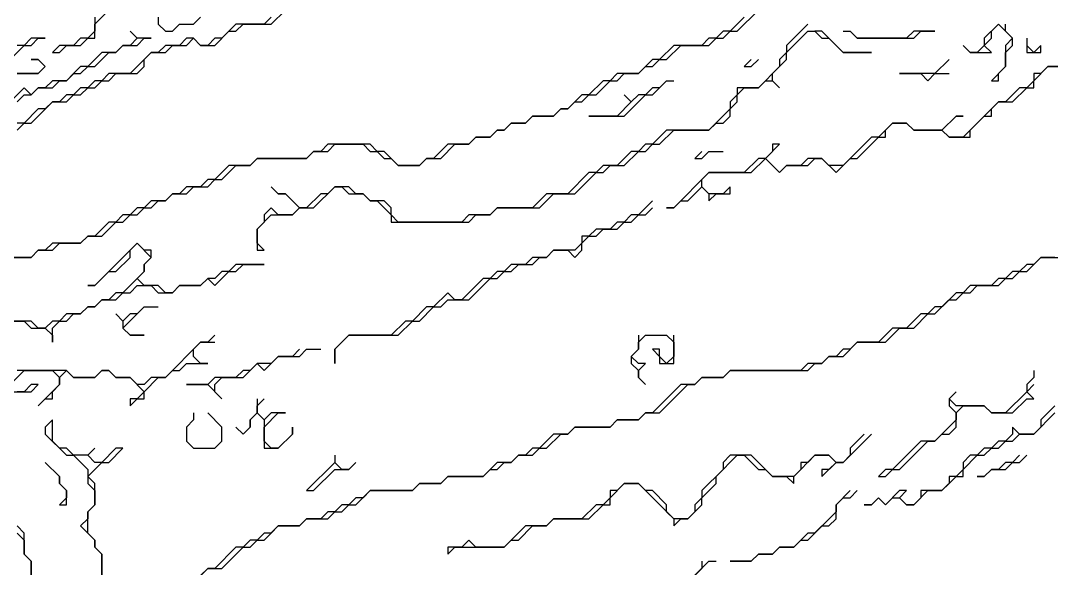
# Model space of a CAD drawing. Header units: metres. Extents: x 76363 to 76886, y 81203 to 81673.
# Drawn here: x 76492.8 to 76551.2, y 81247.4 to 81278.4 of the extents above; entities that cross this region are included whole.
import ezdxf

# ---------------------------------------------------------------- set-up
doc = ezdxf.new("R2010")
doc.units = ezdxf.units.M

msp = doc.modelspace()

# ---------------------------------------------------------------- linework, layer by layer
for points in [[(76492.2, 81265, 199.97), (76493.4, 81265, 200.02), (76493.8, 81265.4, 199.95), (76494.6, 81265.4, 199.95), (76495, 81265.8, 200.045), (76496.2, 81265.8, 199.88), (76496.6, 81266.2, 200.015), (76497.4, 81266.2, 200.05), (76498.2, 81267, 200.08), (76498.6, 81267, 200), (76499, 81267.4, 200.055), (76499.4, 81267.4, 200.055), (76499.8, 81267.8, 200.11), (76500.2, 81267.8, 200.03), (76500.6, 81268.2, 200.21), (76501, 81268.2, 200.2), (76501.4, 81268.6, 200.21), (76502.2, 81268.6, 200.217), (76502.6, 81269, 200.23), (76503.4, 81269, 200.19), (76503.8, 81269.4, 200.14), (76504.2, 81269.4, 200.09), (76505, 81270.2, 200.2), (76505.8, 81270.2, 200.12), (76506.2, 81270.6, 200.135), (76509, 81270.6, 200.12), (76509.4, 81271, 200.07), (76510.2, 81271, 200.14), (76510.6, 81271.4, 200.045), (76512.2, 81271.4, 200.08), (76512.6, 81271, 200.21), (76513, 81271, 200.13), (76513.4, 81270.6, 200.033), (76513.8, 81270.6, 199.96), (76514.2, 81270.2, 199.94), (76515.4, 81270.2, 199.93), (76515.8, 81270.6, 199.95), (76516.6, 81270.6, 200.03), (76517.4, 81271.4, 200.06), (76518.2, 81271.4, 199.9), (76518.6, 81271.8, 200), (76519.4, 81271.8, 199.955), (76519.8, 81272.2, 200.005), (76520.2, 81272.2, 200.005), (76520.6, 81272.6, 200.1), (76521.4, 81272.6, 200.09), (76521.8, 81273, 200.19), (76523, 81273, 200.03), (76523.4, 81273.4, 200.085), (76523.8, 81273.4, 200.085), (76524.2, 81273.8, 200.29), (76524.6, 81273.8, 200.21), (76525, 81274.2, 200.39), (76525.4, 81274.2, 200.31), (76526.2, 81275, 200.417), (76526.6, 81275, 200.34), (76527, 81275.4, 200.435), (76527.8, 81275.4, 200.425), (76528.2, 81275.8, 200.405), (76528.6, 81275.8, 200.44), (76529, 81276.2, 200.535), (76529.4, 81276.2, 200.61), (76530.2, 81277, 200.645), (76531.8, 81277, 200.71), (76532.2, 81277.4, 200.885), (76532.6, 81277.4, 200.845), (76533, 81277.8, 200.935), (76533.4, 81277.8, 200.97), (76534.6, 81279, 200.56)], [(76492.6, 81272.2, 200.26), (76493, 81272.6, 200.31), (76493.4, 81272.6, 200.27), (76494.6, 81273.8, 200.355), (76495.4, 81273.8, 200.32), (76495.8, 81274.2, 200.445), (76496.2, 81274.2, 200.405), (76496.6, 81274.6, 200.5), (76497, 81274.6, 200.38), (76497.4, 81275, 200.475), (76497.8, 81275, 200.395), (76498.2, 81275.4, 200.45), (76499.4, 81275.4, 200.335), (76499.8, 81275.8, 200.39), (76499.8, 81276.2, 200.44), (76500.2, 81276.6, 200.695), (76501, 81276.6, 200.42), (76501.4, 81277, 200.555), (76502.2, 81277, 200.36), (76502.6, 81277.4, 200.37), (76503, 81277, 200.35), (76503.8, 81277, 200.275), (76504.6, 81277.8, 200.38), (76505, 81277.8, 200.305), (76505.4, 81278.2, 200.44), (76507, 81278.2, 200.165), (76507.8, 81279, 200.35)], [(76497, 81278.6, 201.245), (76497, 81277.8, 200.965), (76496.6, 81277.4, 200.89), (76496.2, 81277.4, 201.01), (76495.8, 81277, 200.83), (76495, 81277, 200.915), (76494.6, 81276.6, 200.83), (76495, 81276.6, 200.78), (76495.4, 81277, 200.943), (76496.2, 81277, 200.92), (76496.6, 81277.4, 200.89), (76497, 81277.4, 200.85), (76497, 81278.2, 201.04), (76497.8, 81279, 201.38)], [(76533.8, 81278.6, 200.7), (76533, 81277.8, 200.935), (76532.6, 81277.8, 200.83), (76532.2, 81277.4, 200.885), (76531.8, 81277.4, 200.88), (76531.4, 81277, 200.69), (76529.8, 81277, 200.693), (76529, 81276.2, 200.535), (76528.6, 81276.2, 200.45), (76527.8, 81275.4, 200.425), (76526.6, 81275.4, 200.43), (76526.2, 81275, 200.417), (76525.8, 81275, 200.415), (76525, 81274.2, 200.39), (76524.6, 81274.2, 200.33), (76523.8, 81273.4, 200.085), (76523.4, 81273.4, 200.085), (76523, 81273, 200.03), (76521.8, 81273, 200.19), (76521.4, 81272.6, 200.09), (76520.6, 81272.6, 200.1), (76520.2, 81272.2, 200.005), (76519.8, 81272.2, 200.005), (76519.4, 81271.8, 199.955), (76518.6, 81271.8, 200), (76518.2, 81271.4, 199.9), (76517, 81271.4, 200.06), (76516.2, 81270.6, 199.95), (76515.8, 81270.6, 199.95), (76515.4, 81270.2, 199.93), (76514.2, 81270.2, 199.94), (76513.4, 81271, 200.13), (76513, 81271, 200.13), (76512.6, 81271.4, 200.11), (76510.2, 81271.4, 200.057), (76509.8, 81271, 200.105), (76509.4, 81271, 200.07), (76509, 81270.6, 200.12), (76506.2, 81270.6, 200.135), (76505.8, 81270.2, 200.12), (76504.6, 81270.2, 200.24), (76503.8, 81269.4, 200.14), (76503.4, 81269.4, 200.245), (76503, 81269, 200.23), (76502.2, 81269, 200.235), (76501.8, 81268.6, 200.21), (76501.4, 81268.6, 200.21), (76501, 81268.2, 200.2), (76500.2, 81268.2, 200.165), (76499.8, 81267.8, 200.11), (76499.4, 81267.8, 200.11), (76499, 81267.4, 200.055), (76498.6, 81267.4, 200.09), (76498.2, 81267, 200.08), (76497.8, 81267, 200.09), (76497, 81266.2, 200.05), (76496.6, 81266.2, 200.015), (76496.2, 81265.8, 199.88), (76494.6, 81265.8, 199.97), (76494.2, 81265.4, 199.95), (76493.8, 81265.4, 199.95), (76493.4, 81265, 200.02), (76491.8, 81265, 200.02)], [(76507, 81278.6, 200.34), (76506.6, 81278.2, 200.32), (76505, 81278.2, 200.475), (76504.2, 81277.4, 200.29), (76503.8, 81277.4, 200.37), (76503.4, 81277, 200.31), (76503, 81277, 200.35), (76502.6, 81277.4, 200.37), (76502.2, 81277.4, 200.45), (76501.8, 81277, 200.41), (76501, 81277, 200.51), (76500.6, 81276.6, 200.5), (76500.2, 81276.6, 200.695), (76499, 81275.4, 200.415), (76497.8, 81275.4, 200.53), (76497.4, 81275, 200.475), (76497, 81275, 200.475), (76496.6, 81274.6, 200.5), (76496.2, 81274.6, 200.58), (76495.8, 81274.2, 200.445), (76495.4, 81274.2, 200.457), (76495, 81273.8, 200.4), (76494.6, 81273.8, 200.355), (76494.2, 81273.4, 200.3), (76493.8, 81273.4, 200.3), (76493, 81272.6, 200.31), (76492.6, 81272.6, 200.35)], [(76500.6, 81278.6, 200.625), (76500.6, 81278.2, 200.64), (76501, 81277.8, 200.7), (76501.4, 81277.8, 200.7), (76501.8, 81278.2, 200.68), (76502.6, 81278.2, 200.64), (76503, 81278.6, 200.73)], [(76537.4, 81278.2, 197.914), (76536.2, 81277, 196.824), (76536.2, 81276.6, 196.315), (76535.8, 81276.2, 196.125), (76535.8, 81275.8, 195.607), (76534.6, 81274.6, 194.47), (76533.4, 81274.6, 194.946), (76533.4, 81274.2, 194.376), (76533, 81273.8, 194.211), (76533, 81273.4, 193.79), (76531.8, 81272.2, 193.147), (76529.4, 81272.2, 194.198), (76528.6, 81271.4, 193.69), (76528.2, 81271.4, 194.145), (76527.8, 81271, 193.789), (76527.4, 81271, 194.164), (76526.6, 81270.2, 193.754), (76525.8, 81270.2, 194.154), (76525.4, 81269.8, 193.939), (76525, 81269.8, 194.343), (76523.8, 81268.6, 193.475), (76522.6, 81268.6, 193.86), (76521.8, 81267.8, 193.48), (76519.8, 81267.8, 194.158), (76519.4, 81267.4, 193.793), (76518.2, 81267.4, 194.21), (76517.8, 81267, 193.783), (76514.2, 81267, 195.214), (76513.8, 81267.4, 195.812), (76513.8, 81267.8, 196.63), (76513.4, 81268.2, 197.054), (76512.6, 81268.2, 196.562), (76512.2, 81268.6, 197.25), (76511.8, 81268.6, 197.117), (76511.4, 81269, 197.78), (76510.6, 81269, 197.443), (76510.2, 81268.6, 197.124), (76509.8, 81268.6, 197.317), (76509, 81267.8, 196.79), (76508.6, 81267.8, 196.94), (76507.8, 81268.6, 198.13), (76507.4, 81268.6, 198.053), (76507, 81269, 198.76), (76507.4, 81268.6, 198.053), (76507.8, 81268.6, 198.13), (76508.6, 81267.8, 196.94), (76508.2, 81267.4, 196.553), (76507.4, 81267.4, 196.74), (76507, 81267.8, 197.148), (76506.6, 81267.4, 196.914), (76506.6, 81267, 196.415), (76506.2, 81266.6, 196.31), (76506.2, 81265.4, 195.39), (76506.6, 81265.4, 195.195), (76506.2, 81265.8, 195.732), (76506.2, 81266.6, 196.31), (76507, 81267.4, 196.673), (76508.2, 81267.4, 196.553), (76508.6, 81267.8, 196.94), (76509.4, 81267.8, 196.63), (76510.6, 81269, 197.443), (76511, 81269, 197.423), (76511.4, 81268.6, 197.036), (76512.2, 81268.6, 197.25), (76512.6, 81268.2, 196.562), (76513, 81268.2, 196.618), (76513.8, 81267.4, 195.812), (76513.8, 81267, 195.28), (76518.2, 81267, 193.707), (76518.6, 81267.4, 194.04), (76519.4, 81267.4, 193.793), (76519.8, 81267.8, 194.158), (76522.2, 81267.8, 193.14), (76523, 81268.6, 193.674), (76524.2, 81268.6, 193.324), (76525.4, 81269.8, 193.939), (76525.8, 81269.8, 193.582), (76526.2, 81270.2, 193.94), (76527, 81270.2, 193.384), (76527.8, 81271, 193.789), (76528.2, 81271, 193.452), (76528.6, 81271.4, 193.69), (76529, 81271.4, 193.363), (76529.8, 81272.2, 193.977), (76531.8, 81272.2, 193.147), (76532.2, 81272.6, 193.45), (76532.6, 81272.6, 193.14), (76533, 81273, 193.46), (76533, 81273.4, 193.79), (76533.4, 81273.8, 193.82), (76533.4, 81274.2, 194.376), (76533.8, 81274.6, 194.716), (76534.6, 81274.6, 194.47), (76535, 81275, 194.71), (76535.4, 81275, 194.806), (76535.8, 81274.6, 194.422), (76535.4, 81275, 194.806), (76535.4, 81275.4, 195.35), (76536.2, 81276.2, 195.825), (76536.2, 81276.6, 196.315), (76537.4, 81277.8, 197.203), (76537.8, 81277.8, 197.15), (76538.2, 81277.4, 196.843), (76538.6, 81277.4, 197.148), (76539.4, 81276.6, 196.587), (76541, 81276.6, 196.14), (76539.4, 81276.6, 196.587), (76538.2, 81277.8, 197.402), (76537.8, 81277.8, 197.15)], [(76548.2, 81278.2, 195.392), (76547.4, 81277.4, 195.14), (76547.4, 81277, 194.837), (76547, 81276.6, 194.513), (76546.6, 81276.6, 194.44), (76546.2, 81277, 194.76), (76546.6, 81276.6, 194.44), (76547.8, 81276.6, 194.705), (76547.4, 81277, 194.837), (76547.8, 81277.4, 195.06), (76547.8, 81277.8, 195.28), (76548.2, 81278.2, 195.392), (76549, 81277.4, 194.54), (76548.6, 81277, 194.76), (76548.6, 81275.8, 194.187), (76547.8, 81275, 193.632), (76548.2, 81275, 193.6), (76548.2, 81275.4, 193.96), (76548.6, 81275.8, 194.187), (76548.6, 81276.6, 194.63), (76549, 81277, 194.447), (76549, 81277.4, 194.54), (76548.6, 81277.8, 194.92), (76548.6, 81278.2, 195.155)], [(76499, 81277.8, 200.78), (76499.4, 81277.4, 200.955), (76499, 81277, 200.825), (76498.6, 81277, 200.825), (76498.2, 81276.6, 200.89), (76497.4, 81276.6, 200.82), (76496.6, 81275.8, 200.78), (76496.2, 81275.8, 200.75), (76495.4, 81275, 200.75), (76494.6, 81275, 200.6), (76494.2, 81274.6, 200.58), (76493.8, 81274.6, 200.51), (76493.4, 81274.2, 200.57), (76493, 81274.6, 200.63), (76491.4, 81273, 200.6)], [(76539.4, 81277.8, 198.005), (76539.8, 81277.8, 198.118), (76540.2, 81277.4, 197.72), (76543.4, 81277.4, 196.143), (76543.8, 81277.8, 196.263), (76544.6, 81277.8, 195.84), (76543.4, 81277.8, 196.457), (76543, 81277.4, 196.382), (76540.2, 81277.4, 197.72), (76539.8, 81277.8, 198.118)], [(76492.2, 81276.2, 201.062), (76493, 81277, 201.24), (76493.4, 81277, 201.035), (76493.8, 81277.4, 201.17), (76494.2, 81277.4, 201.09), (76493.4, 81277.4, 201.25), (76493, 81277, 201.24), (76492.6, 81277, 201.288)], [(76492.6, 81273.8, 200.63), (76493, 81274.2, 200.645), (76493.4, 81274.2, 200.57), (76493.8, 81274.6, 200.51), (76494.6, 81274.6, 200.665), (76495, 81275, 200.68), (76495.4, 81275, 200.75), (76495.8, 81275.4, 200.765), (76496.2, 81275.4, 200.765), (76496.6, 81275.8, 200.78), (76497, 81275.8, 200.78), (76497.8, 81276.6, 200.89), (76498.2, 81276.6, 200.89), (76498.6, 81277, 200.825), (76499.4, 81277, 200.98), (76499.8, 81277.4, 200.99), (76500.2, 81277.4, 200.91), (76499.4, 81277.4, 200.955)], [(76549.8, 81277.4, 193.907), (76549.8, 81276.6, 193.483), (76550.6, 81276.6, 192.965), (76550.6, 81277, 193.17), (76550.2, 81276.6, 193.177), (76549.8, 81277, 193.657)], [(76492.6, 81275.4, 200.77), (76493.8, 81275.4, 200.655), (76494.2, 81275.8, 200.71), (76493.8, 81276.2, 200.88), (76493.4, 81276.2, 200.885), (76493.8, 81276.2, 200.88), (76494.2, 81275.8, 200.71), (76493.8, 81275.4, 200.655), (76492.6, 81275.4, 200.77)], [(76534.2, 81276.2, 197.095), (76533.8, 81275.8, 196.623), (76534.2, 81275.8, 196.153), (76534.6, 81276.2, 196.837)], [(76545.4, 81276.2, 193.89), (76544.6, 81275.4, 193.293), (76542.6, 81275.4, 194.122), (76543.8, 81275.4, 193.678), (76544.2, 81275, 192.96), (76544.6, 81275.4, 193.293), (76545.4, 81275.4, 193.22)], [(76551.8, 81275.8, 191.63), (76551, 81275.8, 191.984), (76550.6, 81275.4, 191.813), (76550.2, 81275.4, 192.044), (76550.2, 81275, 191.79), (76549.8, 81274.6, 191.81), (76549.4, 81274.6, 192.097), (76548.6, 81273.8, 191.678), (76548.2, 81273.8, 191.938), (76546.2, 81271.8, 191.01), (76545.4, 81271.8, 191.01), (76545, 81272.2, 191.15), (76545.8, 81273, 191.61), (76546.2, 81273, 191.523), (76545.8, 81273, 191.61), (76545, 81272.2, 191.15), (76543.4, 81272.2, 190.96), (76543, 81272.6, 191.29), (76542.2, 81272.6, 191.52), (76541.4, 81271.8, 191.19), (76541, 81271.8, 191.378), (76539.4, 81270.2, 191.2), (76538.6, 81270.2, 191.22), (76538.2, 81270.6, 191.485), (76537.4, 81270.6, 191.605), (76537, 81270.2, 191.333), (76536.2, 81270.2, 191.36), (76535.8, 81269.8, 191.07), (76535, 81270.6, 191.38), (76535.8, 81271.4, 191.95), (76535.4, 81271.4, 191.99), (76535.4, 81271, 191.71), (76535, 81270.6, 191.38), (76534.6, 81270.6, 191.38), (76533.8, 81269.8, 191.067), (76531.8, 81269.8, 191.46), (76529.8, 81267.8, 190.893), (76529.4, 81267.8, 190.92), (76529.8, 81267.8, 190.893), (76530.2, 81268.2, 190.95), (76530.6, 81268.2, 190.83), (76531.4, 81269, 191.04), (76531.8, 81268.6, 190.92), (76531.8, 81268.2, 190.83), (76532.2, 81268.6, 190.84), (76533, 81268.6, 190.68), (76533, 81269, 190.777), (76532.6, 81268.6, 190.76), (76531.8, 81268.6, 190.92), (76531.4, 81269, 191.04), (76531.4, 81269.4, 191.265), (76531.8, 81269.8, 191.46), (76534.2, 81269.8, 191.047), (76535, 81270.6, 191.38), (76535.8, 81269.8, 191.07), (76536.2, 81270.2, 191.36), (76537.4, 81270.2, 191.395), (76537.8, 81270.6, 191.545), (76538.2, 81270.6, 191.485), (76539, 81269.8, 191.02), (76539.8, 81270.6, 191.21), (76540.2, 81270.6, 191.01), (76541.4, 81271.8, 191.19), (76541.8, 81271.8, 191.025), (76541.8, 81272.2, 191.28), (76542.2, 81272.6, 191.52), (76543, 81272.6, 191.29), (76543.4, 81272.2, 190.96), (76545, 81272.2, 191.15), (76545.4, 81271.8, 191.01), (76546.6, 81271.8, 190.933), (76546.6, 81272.2, 191.03), (76547.4, 81273, 191.29), (76547.8, 81273, 191.33), (76547.8, 81273.4, 191.54), (76548.2, 81273.8, 191.938), (76549, 81273.8, 191.44), (76549.8, 81274.6, 191.81), (76550.2, 81274.6, 191.62), (76550.2, 81275, 191.79), (76551, 81275.8, 191.984), (76552.2, 81275.8, 191.45)], [(76529.4, 81275, 199.6), (76529, 81274.6, 199.367), (76528.6, 81274.6, 199.392), (76528.2, 81274.2, 198.933), (76527.8, 81274.2, 199.226), (76527.4, 81273.8, 199.027), (76527, 81274.2, 199.61), (76527.4, 81273.8, 199.027), (76526.6, 81273, 198.5), (76525, 81273, 199.57), (76527, 81273, 198.428), (76528.2, 81274.2, 198.933), (76528.6, 81274.2, 198.867), (76529.4, 81275, 199.6), (76529.8, 81275, 199.333)], [(76531.4, 81271, 192.377), (76531, 81270.6, 192.28), (76531.4, 81270.6, 192.275), (76531.8, 81271, 192.33), (76532.6, 81271, 192.1)], [(76528.6, 81268.2, 191.278), (76527.8, 81267.4, 191.037), (76527.4, 81267.4, 191.11), (76527, 81267, 190.997), (76526.6, 81267, 191.147), (76526.2, 81266.6, 191), (76525.4, 81266.6, 191.053), (76525, 81266.2, 190.987), (76524.6, 81266.2, 191.145), (76524.6, 81265.8, 190.855), (76524.2, 81265.4, 190.88), (76523, 81265.4, 191.04), (76522.6, 81265, 190.87), (76521.8, 81265, 191.1), (76521.4, 81264.6, 190.96), (76520.6, 81264.6, 191.09), (76520.2, 81264.2, 191.016), (76519.8, 81264.2, 191.152), (76519.4, 81263.8, 190.9), (76519, 81263.8, 191.01), (76517.8, 81262.6, 190.645), (76517.4, 81262.6, 190.67), (76517, 81263, 190.98), (76516.2, 81262.2, 190.77), (76515.8, 81262.2, 190.925), (76515, 81261.4, 190.735), (76514.6, 81261.4, 190.87), (76513.8, 81260.6, 190.665), (76511.4, 81260.6, 191.065), (76510.6, 81259.8, 190.76), (76510.6, 81259, 190.57), (76510.6, 81259.8, 190.76), (76511.4, 81260.6, 191.065), (76514.2, 81260.6, 190.55), (76515, 81261.4, 190.735), (76515.4, 81261.4, 190.62), (76516.2, 81262.2, 190.77), (76516.6, 81262.2, 190.62), (76517, 81262.6, 190.7), (76518.2, 81262.6, 190.585), (76519.4, 81263.8, 190.9), (76519.8, 81263.8, 190.83), (76520.2, 81264.2, 191.016), (76520.6, 81264.2, 190.885), (76521, 81264.6, 191.09), (76521.8, 81264.6, 190.7), (76522.2, 81265, 190.905), (76522.6, 81265, 190.87), (76523, 81265.4, 191.04), (76523.8, 81265.4, 191), (76524.2, 81265, 190.663), (76524.6, 81265.4, 190.69), (76524.6, 81265.8, 190.855), (76525, 81266.2, 190.987), (76525.4, 81266.2, 190.835), (76525.8, 81266.6, 191), (76526.6, 81266.6, 190.873), (76527, 81267, 190.997), (76527.4, 81267, 190.86), (76527.8, 81267.4, 191.037), (76528.2, 81267.4, 190.875), (76528.6, 81267.8, 190.997)], [(76499.4, 81265.8, 198.89), (76497, 81263.4, 196.892), (76496.6, 81263.4, 197.02), (76497, 81263.4, 196.892), (76497.8, 81264.2, 197.74), (76498.2, 81264.2, 197.623), (76499, 81265, 198.318), (76499, 81265.4, 198.843), (76499.4, 81265.8, 198.89), (76500.2, 81265, 197.463), (76499.8, 81264.6, 197.235), (76499.8, 81264.2, 196.397), (76498.6, 81263, 195.463), (76498.2, 81263, 195.659), (76497.8, 81262.6, 195.277), (76497.4, 81262.6, 195.662), (76497, 81262.2, 195.085), (76496.6, 81262.2, 195.292), (76496.2, 81261.8, 194.91), (76495.4, 81261.8, 195.264), (76495, 81261.4, 194.962), (76494.6, 81261.4, 195.128), (76494.2, 81261, 194.762), (76493.8, 81261, 195.05), (76493.4, 81261.4, 195.56), (76491.8, 81261.4, 196.038)], [(76491.8, 81261.4, 196.038), (76493, 81261.4, 195.66), (76493.4, 81261, 195.01), (76494.2, 81261, 194.762), (76494.6, 81260.6, 194.185), (76494.6, 81260.2, 193.78), (76494.6, 81261, 194.578), (76495, 81261.4, 194.962), (76495.4, 81261.4, 194.71), (76495.8, 81261.8, 195.14), (76496.2, 81261.8, 194.91), (76496.6, 81262.2, 195.292), (76497, 81262.2, 195.085), (76497.4, 81262.6, 195.662), (76498.2, 81262.6, 195.05), (76498.6, 81263, 195.463), (76499, 81263, 195.182), (76499.4, 81263.4, 195.384), (76500.2, 81263.4, 195.267), (76500.6, 81263, 194.822), (76501.4, 81263, 194.583), (76501.8, 81263.4, 194.877), (76503, 81263.4, 194.497), (76503.4, 81263.8, 194.813), (76503.8, 81263.4, 193.99), (76504.6, 81264.2, 194.574), (76505, 81264.2, 194.382), (76505.4, 81264.6, 194.724), (76506.6, 81264.6, 194.548), (76505, 81264.6, 194.767), (76504.6, 81264.2, 194.574), (76504.2, 81264.2, 194.842), (76503.8, 81263.8, 194.627), (76503.4, 81263.8, 194.813), (76503, 81263.4, 194.497), (76501.8, 81263.4, 194.877), (76501.4, 81263, 194.583), (76501, 81263, 194.745), (76500.6, 81263.4, 195.34), (76499.8, 81263.4, 195.24), (76499.4, 81263.8, 195.924), (76499.8, 81264.2, 196.397), (76499.8, 81264.6, 197.235), (76500.2, 81265, 197.463), (76500.2, 81265.4, 197.842), (76499.8, 81265.4, 198.242)], [(76502.6, 81246.6, 190.2), (76503.4, 81247.4, 190.31), (76504.2, 81247.4, 190.357), (76505.4, 81248.6, 190.59), (76505.8, 81248.6, 190.705), (76506.2, 81249, 190.79), (76506.6, 81249, 190.95), (76507.4, 81249.8, 190.86), (76508.6, 81249.8, 190.87), (76509, 81250.2, 190.8), (76510.2, 81250.2, 190.685), (76510.6, 81250.6, 190.81), (76511, 81250.6, 190.86), (76511.4, 81251, 190.98), (76511.8, 81251, 190.975), (76512.6, 81251.8, 191.163), (76515, 81251.8, 190.925), (76515.4, 81252.2, 190.95), (76516.6, 81252.2, 191.01), (76517, 81252.6, 190.955), (76519, 81252.6, 191.025), (76519.4, 81253, 191.04), (76519.8, 81253, 191.04), (76520.2, 81253.4, 191.133), (76520.6, 81253.4, 191.175), (76521, 81253.8, 191.23), (76521.8, 81253.8, 191.17), (76522.2, 81254.2, 191.087), (76522.6, 81254.2, 191.09), (76523.4, 81255, 191), (76523.8, 81255, 190.965), (76524.2, 81255.4, 190.9), (76526.2, 81255.4, 190.9), (76526.6, 81255.8, 190.883), (76527.8, 81255.8, 190.91), (76528.2, 81256.2, 190.947), (76529, 81256.2, 190.92), (76530.6, 81257.8, 190.98), (76531, 81257.8, 190.945), (76531.4, 81258.2, 190.93), (76532.6, 81258.2, 191.07), (76533, 81258.6, 191.02), (76537.4, 81258.6, 191.177), (76537.8, 81259, 191.113), (76538.2, 81259, 191.01), (76538.6, 81259.4, 190.95), (76539.4, 81259.4, 190.95), (76540.2, 81260.2, 190.94), (76541.8, 81260.2, 190.98), (76542.6, 81261, 191.01), (76543.4, 81261, 190.93), (76544.2, 81261.8, 190.88), (76544.6, 81261.8, 190.88), (76545.4, 81262.6, 190.84), (76545.8, 81262.6, 190.875), (76546.2, 81263, 190.88), (76546.6, 81263, 190.85), (76547, 81263.4, 190.87), (76548.2, 81263.4, 190.79), (76548.6, 81263.8, 190.8), (76549, 81263.8, 190.803), (76549.4, 81264.2, 190.817), (76549.8, 81264.2, 190.82), (76550.6, 81265, 190.78), (76551.8, 81265, 190.69)], [(76551.4, 81265, 190.69), (76550.6, 81265, 190.78), (76550.2, 81264.6, 190.75), (76549.8, 81264.6, 190.83), (76549.4, 81264.2, 190.817), (76549, 81264.2, 190.82), (76548.6, 81263.8, 190.8), (76548.2, 81263.8, 190.88), (76547.8, 81263.4, 190.813), (76546.6, 81263.4, 190.87), (76546.2, 81263, 190.88), (76545.8, 81263, 190.855), (76545, 81262.2, 190.895), (76544.6, 81262.2, 190.843), (76544.2, 81261.8, 190.88), (76543.8, 81261.8, 190.89), (76543, 81261, 191.01), (76542.2, 81261, 190.94), (76541.4, 81260.2, 190.98), (76540.2, 81260.2, 190.94), (76539.8, 81259.8, 190.96), (76539.4, 81259.8, 190.97), (76539, 81259.4, 190.92), (76538.6, 81259.4, 190.95), (76538.2, 81259, 191.01), (76537.4, 81259, 191.205), (76537, 81258.6, 191.23), (76533, 81258.6, 191.02), (76532.6, 81258.2, 191.07), (76531.4, 81258.2, 190.93), (76531, 81257.8, 190.945), (76530.2, 81257.8, 190.91), (76528.6, 81256.2, 190.96), (76528.2, 81256.2, 190.947), (76527.8, 81255.8, 190.91), (76526.6, 81255.8, 190.883), (76526.2, 81255.4, 190.9), (76524.2, 81255.4, 190.9), (76523.8, 81255, 190.965), (76523, 81255, 191), (76522.2, 81254.2, 191.087), (76521.8, 81254.2, 191.125), (76521.4, 81253.8, 191.22), (76521, 81253.8, 191.23), (76520.6, 81253.4, 191.175), (76519.8, 81253.4, 191.06), (76519, 81252.6, 191.025), (76517, 81252.6, 190.955), (76516.6, 81252.2, 191.01), (76515.4, 81252.2, 190.95), (76515, 81251.8, 190.925), (76512.6, 81251.8, 191.163), (76512.2, 81251.4, 191.15), (76511.8, 81251.4, 191.07), (76511.4, 81251, 190.98), (76511, 81251, 190.903), (76510.6, 81250.6, 190.81), (76510.2, 81250.6, 190.74), (76509.8, 81250.2, 190.71), (76509, 81250.2, 190.8), (76508.6, 81249.8, 190.87), (76507.4, 81249.8, 190.86), (76507, 81249.4, 191.01), (76506.6, 81249.4, 190.885), (76506.2, 81249, 190.79), (76505.8, 81249, 190.68), (76505.4, 81248.6, 190.59), (76505, 81248.6, 190.59), (76503.8, 81247.4, 190.31), (76503.4, 81247.4, 190.31), (76503, 81247, 190.297)], [(76499.8, 81262.2, 194.465), (76499.4, 81261.8, 194.295), (76499, 81261.8, 194.357), (76498.6, 81261.4, 194.143), (76498.2, 81261.8, 194.38), (76498.6, 81261.4, 194.143), (76498.6, 81261, 193.937), (76499, 81260.6, 193.5), (76499.8, 81260.6, 193.15), (76499, 81260.6, 193.5), (76498.6, 81261, 193.937), (76499.8, 81262.2, 194.465), (76500.6, 81262.2, 194.247)], [(76492.2, 81257.8, 193.34), (76493, 81258.6, 193.32), (76494.6, 81258.6, 192.792), (76495, 81258.2, 192.31), (76495, 81257.8, 192.18), (76493.8, 81256.6, 192.3), (76494.2, 81257, 192.26), (76494.6, 81257, 191.99), (76494.6, 81257.4, 192.187), (76495, 81257.8, 192.18), (76495, 81258.2, 192.31), (76495.4, 81258.6, 192.547), (76495.8, 81258.2, 192.17), (76497, 81258.2, 191.98), (76497.4, 81258.6, 192.29), (76497.8, 81258.6, 192.13), (76498.2, 81258.2, 191.705), (76499, 81258.2, 191.57), (76499.8, 81257.4, 190.923), (76499.4, 81257, 190.905), (76499, 81257, 191.06), (76499, 81256.6, 190.937), (76499.4, 81257, 190.905), (76499.8, 81257, 190.75), (76499.8, 81257.4, 190.923), (76500.6, 81258.2, 191.1), (76501, 81258.2, 190.977), (76501.4, 81258.6, 191.24), (76501.8, 81258.6, 191.093), (76502.2, 81259, 191.25), (76503.4, 81259, 191.205), (76503, 81259, 191.24), (76502.6, 81259.4, 191.46), (76502.6, 81259.8, 191.74), (76503, 81260.2, 192.003), (76503.8, 81260.2, 191.835)], [(76503.8, 81260.6, 192.14), (76503.4, 81260.2, 191.95), (76503, 81260.2, 192.003), (76501, 81258.2, 190.977), (76500.2, 81258.2, 191.18), (76499.8, 81257.8, 191.143), (76499.4, 81257.8, 191.193), (76499, 81258.2, 191.57), (76498.2, 81258.2, 191.705), (76497.8, 81258.6, 192.13), (76497.4, 81258.6, 192.29), (76497, 81258.2, 191.98), (76495.8, 81258.2, 192.17), (76495.4, 81258.6, 192.547), (76492.6, 81258.6, 193.488)], [(76527.8, 81260.6, 190.735), (76527.8, 81259.8, 190.78), (76527.4, 81259.4, 190.8), (76527.4, 81259, 190.82), (76527.8, 81258.6, 190.95), (76527.8, 81258.2, 190.895), (76528.2, 81257.8, 190.915), (76527.8, 81258.2, 190.895), (76527.8, 81258.6, 190.95), (76528.2, 81259, 191.147), (76527.8, 81259, 190.89), (76527.4, 81259.4, 190.8), (76527.8, 81259.8, 190.78), (76527.8, 81260.2, 190.79), (76528.2, 81260.6, 190.735), (76529.4, 81260.6, 190.73), (76529.8, 81260.2, 190.72), (76529.8, 81259.4, 190.9), (76529.4, 81259, 191.045), (76529, 81259.4, 191.21), (76529, 81259.8, 191), (76528.6, 81259.8, 191), (76529, 81259.4, 191.21), (76529, 81259, 191.155), (76529.8, 81259, 190.81), (76529.8, 81260.6, 190.73)], [(76508.6, 81259.8, 190.973), (76508.2, 81259.4, 190.827), (76507.4, 81259.4, 190.83), (76507, 81259, 190.58), (76506.2, 81259, 190.74), (76505.8, 81258.6, 190.685), (76505.4, 81258.6, 190.84), (76505, 81258.2, 190.865), (76503.8, 81258.2, 190.71), (76503.4, 81257.8, 190.66), (76502.2, 81257.8, 190.72), (76503.4, 81257.8, 190.66), (76504.2, 81257, 190.62), (76503.8, 81257.4, 190.53), (76503.8, 81257.8, 190.62), (76504.2, 81258.2, 190.7), (76505.4, 81258.2, 190.71), (76506.2, 81259, 190.74), (76506.6, 81258.6, 190.51), (76507.4, 81259.4, 190.83), (76508.6, 81259.4, 190.75), (76509, 81259.8, 190.92), (76509.8, 81259.8, 190.875)], [(76550.2, 81258.6, 183.343), (76550.2, 81258.2, 182.837), (76549.8, 81257.8, 182.642), (76549.8, 81257.4, 182.167), (76548.6, 81256.2, 181.685), (76547.8, 81256.2, 182.173), (76547.4, 81256.6, 182.892), (76545.8, 81256.6, 183.33), (76545.4, 81257, 184.082), (76545.8, 81257.4, 184.4), (76545.4, 81257, 184.082), (76545.4, 81256.6, 183.605), (76545.8, 81256.2, 182.99), (76545.8, 81255.8, 182.68), (76544.6, 81254.6, 182.08), (76543.8, 81254.6, 182.31), (76542.2, 81253, 181.655), (76541.8, 81253, 181.8), (76541.4, 81252.6, 181.648), (76541.8, 81252.6, 181.485), (76542.2, 81253, 181.655), (76542.6, 81253, 181.44), (76544.2, 81254.6, 182.18), (76544.6, 81254.6, 182.08), (76545, 81255, 182.416), (76545.4, 81255, 182.115), (76545.8, 81255.4, 182.373), (76545.8, 81256.2, 182.99), (76546.2, 81256.6, 183.332), (76547.4, 81256.6, 182.892), (76547.8, 81256.2, 182.173), (76549, 81256.2, 181.347), (76549.8, 81257, 181.805), (76550.2, 81257, 181.67), (76549.8, 81257.4, 182.167), (76550.2, 81257.8, 182.437)], [(76492.2, 81257.4, 193.165), (76493.4, 81257.4, 192.78), (76493.8, 81257.8, 192.71), (76493.4, 81257.8, 192.875), (76493, 81257.4, 192.94), (76492.6, 81257.4, 193.063)], [(76536.2, 81257.4, 190.49)], [(76506.2, 81257, 190.42), (76506.2, 81256.2, 190.24), (76505.8, 81255.8, 190.37), (76505.8, 81255.4, 190.35), (76505.4, 81255, 190.295), (76505, 81255.4, 190.47), (76505.4, 81255, 190.295), (76505.8, 81255.4, 190.35), (76505.8, 81255.8, 190.37), (76506.2, 81256.2, 190.24), (76506.6, 81255.8, 190.215), (76506.6, 81254.2, 190.29), (76507.4, 81254.2, 190.405), (76508.2, 81255, 190.4), (76508.2, 81255.4, 190.335), (76508.2, 81255, 190.4), (76507.4, 81254.2, 190.405), (76507, 81254.2, 190.37), (76506.6, 81254.6, 190.31), (76506.6, 81255.4, 190.235), (76507.4, 81256.2, 190.3), (76507.8, 81256.2, 190.23), (76507, 81256.2, 190.31), (76506.6, 81255.8, 190.215), (76506.2, 81256.2, 190.24), (76506.2, 81256.6, 190.33), (76506.6, 81257, 190.41)], [(76551.4, 81256.6, 181.23), (76550.6, 81255.8, 180.825), (76550.6, 81255.4, 180.655), (76550.2, 81255, 180.6), (76549.4, 81255, 180.69), (76549, 81255.4, 180.97), (76549, 81255, 180.787), (76548.6, 81254.6, 180.74), (76548.2, 81254.6, 180.9), (76547.8, 81254.2, 180.857), (76547.4, 81254.2, 181.038), (76547, 81253.8, 180.85), (76546.6, 81253.8, 181.02), (76546.2, 81253.4, 180.795), (76546.2, 81253, 180.61), (76545.8, 81252.6, 180.52), (76545.4, 81252.6, 180.56), (76545.4, 81252.2, 180.26), (76545, 81251.8, 180.41), (76543.8, 81251.8, 180.51), (76543.8, 81251.4, 180.31), (76543.4, 81251, 180.295), (76543, 81251, 180.403), (76542.6, 81251.4, 180.505), (76543, 81251.8, 180.64), (76542.6, 81251.8, 180.715), (76541.8, 81251, 180.49), (76541.4, 81251.4, 180.74), (76541, 81251, 180.637), (76540.6, 81251, 180.717), (76541, 81251, 180.637), (76541.4, 81251.4, 180.74), (76541.8, 81251, 180.49), (76542.2, 81251.4, 180.643), (76542.6, 81251.4, 180.505), (76543, 81251, 180.403), (76543.4, 81251, 180.295), (76544.2, 81251.8, 180.445), (76545, 81251.8, 180.41), (76545.8, 81252.6, 180.52), (76546.2, 81252.6, 180.44), (76546.2, 81253, 180.61), (76547, 81253.8, 180.85), (76547.4, 81253.8, 180.67), (76547.8, 81254.2, 180.857), (76548.2, 81254.2, 180.73), (76548.6, 81254.6, 180.74), (76549, 81254.6, 180.587), (76549.4, 81255, 180.69), (76550.2, 81255, 180.6), (76551.4, 81256.2, 180.88)], [(76502.6, 81256.2, 190.35), (76502.6, 81255.8, 190.38), (76502.2, 81255.4, 190.405), (76502.2, 81254.6, 190.365), (76502.6, 81254.2, 190.39), (76503.8, 81254.2, 190.385), (76504.2, 81254.6, 190.33), (76504.2, 81255.4, 190.35), (76503.4, 81256.2, 190.395)], [(76497.4, 81246.6, 190.645), (76497.4, 81248.2, 190.603), (76497, 81248.6, 190.695), (76497, 81249, 190.63), (76496.6, 81249.4, 190.88), (76496.6, 81250.6, 190.94), (76497, 81251, 190.69), (76497, 81252.2, 190.723), (76496.6, 81252.6, 190.72), (76497.4, 81253.4, 190.865), (76497.8, 81253.4, 190.73), (76498.6, 81254.2, 190.705), (76498.2, 81254.2, 190.74), (76497.4, 81253.4, 190.865), (76497, 81253.4, 190.9), (76496.6, 81253.8, 191.007), (76497, 81254.2, 190.94), (76496.6, 81253.8, 191.007), (76495.8, 81253.8, 191.16), (76495.4, 81254.2, 191.29), (76495, 81254.2, 191.41), (76494.6, 81254.6, 191.633), (76494.6, 81255.8, 191.86), (76494.2, 81255.4, 191.923), (76494.2, 81255, 191.853), (76495.4, 81253.8, 191.23), (76495.8, 81253.8, 191.16), (76496.6, 81253, 190.82), (76496.6, 81252.2, 190.85), (76497, 81251.8, 190.68), (76497, 81251, 190.69), (76496.6, 81250.6, 190.94), (76496.6, 81250.2, 190.85), (76496.2, 81249.8, 191.03), (76497, 81249, 190.63), (76497, 81248.6, 190.695), (76497.4, 81248.2, 190.603), (76497.4, 81246.6, 190.645)], [(76540.6, 81255, 184.395), (76539.8, 81254.2, 183.642), (76539.8, 81253.8, 183.21), (76539.4, 81253.4, 182.98), (76539, 81253.4, 183.178), (76538.6, 81253.8, 183.842), (76537.8, 81253.8, 184.333), (76537.4, 81253.4, 183.972), (76537, 81253.4, 184.273), (76537, 81253, 183.577), (76536.6, 81252.6, 183.265), (76535.4, 81252.6, 183.613), (76534.2, 81253.8, 185.38), (76533, 81253.8, 185.38), (76532.6, 81253.4, 185.21), (76532.6, 81253, 184.532), (76531.4, 81251.8, 183.898), (76531.4, 81251.4, 183.46), (76531, 81251, 183.376), (76531, 81250.6, 182.868), (76530.6, 81250.2, 182.607), (76529.8, 81250.2, 182.886), (76529.4, 81250.6, 183.49), (76529.4, 81251, 183.993), (76528.6, 81251.8, 185.132), (76528.2, 81251.8, 184.925), (76527.8, 81252.2, 185.382), (76527, 81252.2, 185.747), (76526.6, 81251.8, 185.27), (76526.2, 81251.8, 185.46), (76526.2, 81251.4, 185.064), (76525.8, 81251, 184.907), (76525.4, 81251, 185.03), (76524.6, 81250.2, 184.363), (76523, 81250.2, 184.917), (76522.6, 81249.8, 184.42), (76521.4, 81249.8, 185.094), (76520.2, 81248.6, 183.91), (76518.6, 81248.6, 184.67), (76518.2, 81249, 185.497), (76517.8, 81248.6, 185.03), (76517, 81248.6, 185.482), (76517, 81248.2, 184.903), (76517.4, 81248.6, 185.265), (76520.2, 81248.6, 183.91), (76520.6, 81249, 184.256), (76521, 81249, 184.056), (76521.8, 81249.8, 185.072), (76522.6, 81249.8, 184.42), (76523, 81250.2, 184.917), (76525, 81250.2, 184.233), (76525.8, 81251, 184.907), (76526.2, 81251, 184.673), (76526.2, 81251.4, 185.064), (76527, 81252.2, 185.747), (76527.8, 81252.2, 185.382), (76529.8, 81250.2, 182.886), (76529.8, 81249.8, 182.513), (76530.2, 81250.2, 182.813), (76530.6, 81250.2, 182.607), (76531.4, 81251, 183.1), (76531.4, 81251.4, 183.46), (76532.2, 81252.2, 183.787), (76532.2, 81252.6, 184.283), (76533.4, 81253.8, 185.13), (76533.8, 81253.8, 185.222), (76534.6, 81253, 184.25), (76535, 81253, 184.448), (76535.4, 81252.6, 183.613), (76536.2, 81252.6, 183.4), (76536.6, 81252.2, 182.83), (76536.6, 81252.6, 183.265), (76537.8, 81253.8, 184.333), (76538.6, 81253.8, 183.842), (76539, 81253.4, 183.178), (76538.6, 81253, 182.957), (76538.2, 81253, 183.16), (76538.2, 81252.6, 182.813), (76539, 81253.4, 183.178), (76539.4, 81253.4, 182.98), (76541, 81255, 184.12)], [(76510.6, 81253.8, 190.495), (76510.6, 81253.4, 190.48), (76509, 81251.8, 190.48), (76509.4, 81251.8, 190.45), (76510.6, 81253, 190.495), (76511.4, 81253, 190.68), (76511.8, 81253.4, 190.7), (76511.4, 81253, 190.68), (76511, 81253, 190.575), (76510.6, 81253.4, 190.48)], [(76549.4, 81253.8, 180.4), (76549, 81253.4, 180.345), (76548.6, 81253.4, 180.425), (76548.2, 81253, 180.37), (76547.8, 81253, 180.45), (76547.4, 81252.6, 180.315), (76547, 81252.6, 180.27), (76547.4, 81252.6, 180.315), (76547.8, 81253, 180.45), (76548.6, 81253, 180.29), (76549, 81253.4, 180.345), (76549.4, 81253.4, 180.345), (76549.8, 81253.8, 180.4)], [(76494.2, 81253.4, 191.933), (76495, 81252.6, 191.49), (76495, 81252.2, 191.47), (76495.4, 81251.8, 191.377), (76495.4, 81251.4, 191.36), (76495, 81251, 191.7), (76495.4, 81251, 191.38), (76495.4, 81251.8, 191.377), (76495, 81252.2, 191.47), (76495, 81252.6, 191.49)], [(76512.2, 81252.6, 190.935)], [(76539.8, 81251.8, 181.467), (76539, 81251, 181.08), (76539, 81250.6, 180.795), (76537.8, 81249.4, 180.51), (76537.4, 81249.4, 180.63), (76536.6, 81248.6, 180.485), (76535.8, 81248.6, 180.6), (76535.4, 81248.2, 180.51), (76534.6, 81248.2, 180.665), (76534.2, 81247.8, 180.49), (76533, 81247.8, 180.63), (76534.2, 81247.8, 180.49), (76534.6, 81248.2, 180.665), (76535.4, 81248.2, 180.51), (76535.8, 81248.6, 180.6), (76536.6, 81248.6, 180.485), (76537, 81249, 180.575), (76537.4, 81249, 180.46), (76538.2, 81249.8, 180.65), (76538.6, 81249.8, 180.49), (76539, 81250.2, 180.62), (76539, 81251, 181.08), (76539.4, 81251.4, 181.278), (76539.8, 81251.4, 181.093), (76540.2, 81251.8, 181.26)], [(76493.4, 81247, 193.473), (76493.4, 81247.8, 193.355), (76493, 81248.2, 193.603), (76493, 81249.4, 193.477), (76492.6, 81249.8, 193.67)], [(76492.6, 81249.4, 193.775), (76493, 81249, 193.567), (76493, 81248.2, 193.603), (76493.4, 81247.8, 193.355), (76493.4, 81246.6, 193.53)], [(76529.8, 81245.8, 180.27), (76531.8, 81247.8, 180.81), (76532.2, 81247.8, 180.672)], [(76531.4, 81247.8, 180.963), (76531.4, 81247.4, 180.68), (76531, 81247, 180.475)]]:
    msp.add_polyline3d(points)

doc.saveas('drawing.dxf')
